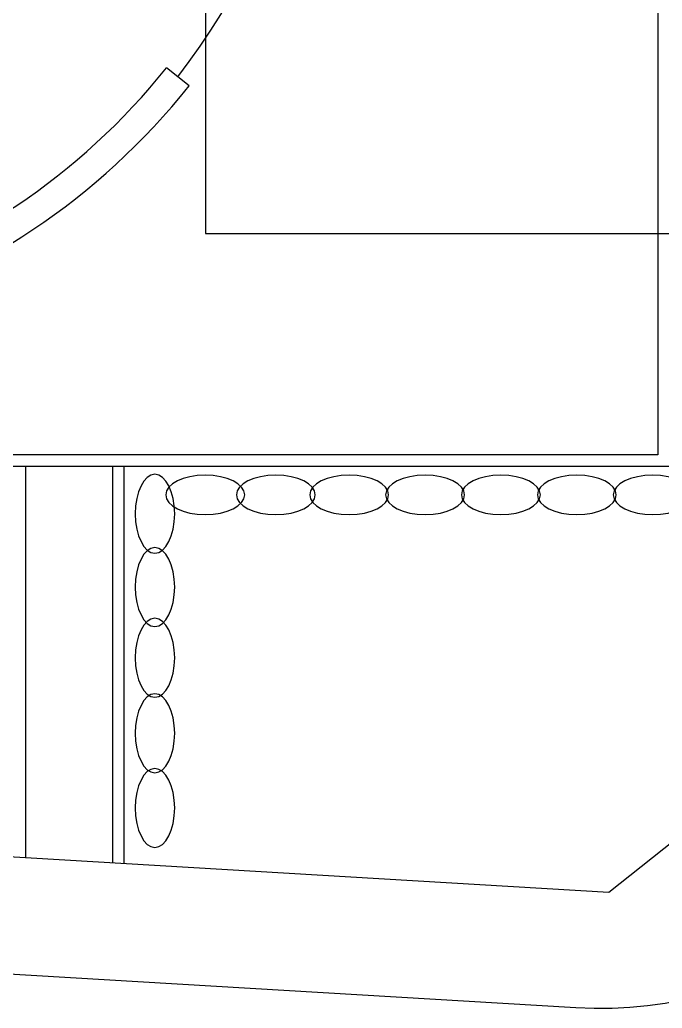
# Model space of a CAD drawing. Header units: millimetres. Extents: x 1145859089 to 1147511753, y -1047484727 to -1047247487.
# Drawn here: x 1147324072 to 1147335149, y -1047452407 to -1047435370 of the extents above; entities that cross this region are included whole.
import ezdxf
from ezdxf.xclip import XClip

# ---------------------------------------------------------------- set-up
doc = ezdxf.new("R2010")
doc.units = ezdxf.units.MM
doc.header["$LTSCALE"] = 100
doc.header["$MEASUREMENT"] = 0
doc.header["$XCLIPFRAME"] = 2
doc.layers.get('0').update_dxf_attribs({"linetype": 'CONTINUOUS'})
doc.layers.add('XREF', color=135, linetype='CONTINUOUS')
doc.layers.add('단지배치도$0$W240910', color=135, linetype='CONTINUOUS')

# ---------------------------------------------------------------- blocks, each defined once
blk = doc.blocks.new('단지배치도$0$zw$9902')
at = {"layer": '단지배치도$0$W240910', "ltscale": 5}
for p, q in [((67000, -51500), (67000, -67682)), ((67000, -67682), (99517, -67682))]:
    blk.add_line(p, q, dxfattribs=at)
at = {"layer": '단지배치도$0$W240910'}
for p, q in [((74800, -55200, 1673713), (74800, -71500, 1673713)), ((66721, -65140), (66330, -64828)), ((74800, -71500, 1673713), (47630, -71500, 1673713)), ((65400, -71500, 1673713), (65400, -71500, 1673513)), ((75000, -71700), (47630, -71700, 4873256)), ((63900, -71700, 1673713), (63900, -78438, 1673713)), ((65400, -71700, 1673713), (65400, -78527, 1673713)), ((65400, -71700, 1673713), (65400, -78527, 1673713)), ((65600, -78539, 1673713), (65600, -71700, 1673713)), ((73957, -79035), (78394, -75520)), ((51186, -77684), (73957, -79035)), ((51100, -79705), (73390, -81025))]:
    blk.add_line(p, q, dxfattribs=at)
for centre, radius, start, end in [((56404, -57220, 0), 12757, 322.5073, 9.1101), ((57394, -57699), 11431, 251.6277, 321.4181), ((57394, -57699), 11931, 251.6277, 321.4181), ((73804, -74037), 7000, 266.6096, 345.597)]:
    blk.add_arc(centre, radius, start, end, dxfattribs=at)
at = {"layer": '단지배치도$0$W240910', "extrusion": (0, 0, -1)}
for centre, major_axis in [((66131, -72515), (0, 680)), ((66998, -72190, 1673713), (680, 0)), ((68216, -72190, 1673713), (680, 0)), ((69479, -72190, 1673713), (680, 0)), ((70788, -72190, 1673713), (680, 0)), ((72096, -72190, 1673713), (680, 0)), ((73405, -72190, 1673713), (680, 0)), ((74713, -72190, 1673713), (680, 0)), ((66131, -73778), (0, 680)), ((66131, -74997), (0, 680)), ((66131, -76299), (0, 680)), ((66131, -77586), (0, 680))]:
    blk.add_ellipse(centre, major_axis=major_axis, ratio=0.5, dxfattribs=at)
blk = doc.blocks.new('단지배치도')
blk.add_blockref('단지배치도$0$zw$9902', (141034, 142437))

msp = doc.modelspace()

# ---------------------------------------------------------------- block references
at = {"layer": 'XREF'}
ref = msp.add_blockref('단지배치도', (1147119237.834579, -1047513806.462535), dxfattribs=at)
XClip(ref).set_block_clipping_path([(72982.4064819524, 34919.7593965302), (360382.4067475507, 255319.7593436702)])

doc.saveas('drawing.dxf')
